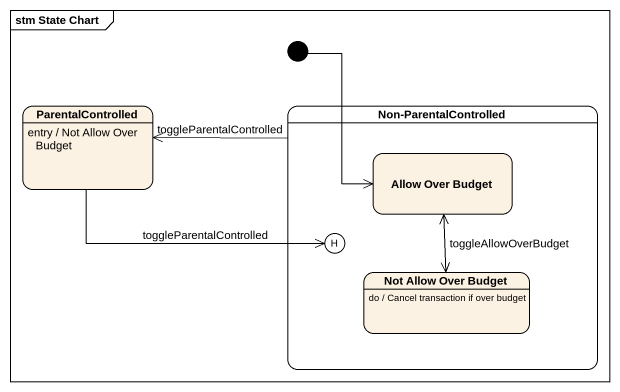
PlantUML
@startuml
mainframe stm State Chart
hide empty description
state initial1 <<start>>
state ParentalControlled
ParentalControlled : entry / Not Allow Over Budget
state "Non-ParentalControlled" as Non_ParentalControlled {
  state "Allow Over Budget" as Allow_Over_Budget
  state history1 <<history>>
  state "Not Allow Over Budget" as Not_Allow_Over_Budget
  Not_Allow_Over_Budget : do / Cancel transaction if over budget
}
initial1 --> Allow_Over_Budget
ParentalControlled -right-> history1 : toggleParentalControlled
Non_ParentalControlled -left-> ParentalControlled : toggleParentalControlled
Allow_Over_Budget --> Not_Allow_Over_Budget : toggleAllowOverBudget
Not_Allow_Over_Budget -up-> Allow_Over_Budget
@enduml
